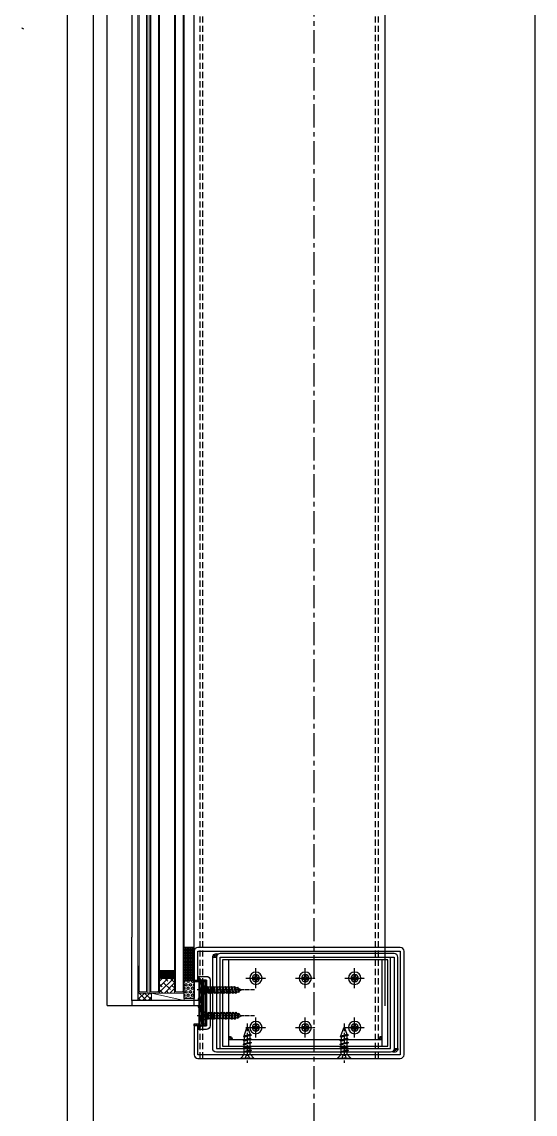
# Model space of a CAD drawing. Extents: x -3378 to 102197, y -3799 to 48702.
# Drawn here: x 90718 to 91133, y 22603 to 23489 of the extents above; entities that cross this region are included whole.
import ezdxf

# ---------------------------------------------------------------- set-up
doc = ezdxf.new("R2010")
doc.units = 0
for name, pattern in [('CEN1', [9, 6, -1, 1, -1]), ('CENTER', [2, 1.25, -0.25, 0.25, -0.25]), ('HIDDEN', [0.375, 0.25, -0.125])]:
    doc.linetypes.add(name, pattern=pattern)
for name, color, linetype in [('ARR', 6, 'Continuous'), ('BCM-DIM', 54, 'Continuous'), ('BCM-draft', 252, 'Continuous'), ('BCM-EXT', 2, 'Continuous'), ('BCM-Extu', 4, 'Continuous'), ('CENTER', 4, 'CENTER'), ('CL', 14, 'CENTER'), ('outline', 255, 'Continuous'), ('中心線 CENTER', 6, 'CENTER'), ('泡棉', 8, 'Continuous'), ('結構體 STRUCTURAL', 154, 'Continuous'), ('螺絲 固定五金 FASTENERS', 124, 'Continuous'), ('螺絲、螺栓', 4, 'Continuous'), ('視覺模型鋁擠型暫替', 4, 'Continuous'), ('金屬面材 METAL PANEL', 2, 'Continuous'), ('镀锌钢板', 3, 'Continuous'), ('隱藏線 HIDDEN', 8, 'HIDDEN')]:
    doc.layers.add(name, color=color, linetype=linetype)
doc.layers.add('BCM-GK', color=252, linetype='Continuous', lineweight=5)
doc.layers.add('BCM-GLA', color=4, linetype='Continuous', lineweight=5)
pattern_1 = [(45, (-80931.47096, -992287.45455), (-0.44194173824, 0.44194173824), [])]

# ---------------------------------------------------------------- blocks, each defined once
blk = doc.blocks.new('*u927')
at = {"layer": 'CENTER', "color": 0, "ltscale": 5}
blk.add_line((28.28, 0), (-3.62, 0), dxfattribs=at)
at = {"layer": '螺絲、螺栓', "color": 0, "linetype": 'ByBlock', "ltscale": 0.2}
for p, q in [((0.3, 5.3), (0.3, -5.3)), ((3.1, 2.5), (3.1, -2.5)), ((3.1, 2.39), (4.64, 2.39)), ((5.08, 3.15), (6.34, -3.15)), ((5.7, 2.39), (7.79, 2.39)), ((8.23, 3.15), (9.49, -3.15)), ((8.85, 2.39), (10.94, 2.39)), ((11.38, 3.15), (12.64, -3.15)), ((12, 2.39), (14.09, 2.39)), ((14.53, 3.15), (15.79, -3.15)), ((17.24, 2.39), (15.15, 2.39)), ((17.68, 3.15), (18.94, -3.15)), ((18.17, 2.61), (24.84, 0.24)), ((3.1, -2.39), (5.9, -2.39)), ((6.96, -2.39), (9.05, -2.39)), ((10.11, -2.39), (12.2, -2.39)), ((13.26, -2.39), (15.35, -2.39)), ((16.41, -2.39), (18.5, -2.39)), ((24.84, -0.23), (19.52, -2.25))]:
    blk.add_line(p, q, dxfattribs=at)
blk.add_lwpolyline([(3.1, -2.5), (0.3, -5.3), (0, -5.3), (0, 5.3), (0.3, 5.3), (3.1, 2.5)], dxfattribs=at)
blk.add_lwpolyline([(0, 1.61, -0.048054), (2.67, 0.68, -0.292428), (3.1, 0, -0.292428), (2.67, -0.68, -0.048054), (0, -1.61, -0.048054)], format="xyb", dxfattribs=at)
for points in [[(6.34, -3.15), (5.9, -2.39), (4.64, 2.39), (5.08, 3.15), (5.27, 3.15), (5.7, 2.39), (6.96, -2.39), (6.53, -3.15)], [(9.49, -3.15), (9.05, -2.39), (7.79, 2.39), (8.23, 3.15), (8.42, 3.15), (8.85, 2.39), (10.11, -2.39), (9.68, -3.15)], [(12.64, -3.15), (12.2, -2.39), (10.94, 2.39), (11.38, 3.15), (11.57, 3.15), (12, 2.39), (13.26, -2.39), (12.83, -3.15)], [(15.79, -3.15), (15.35, -2.39), (14.09, 2.39), (14.53, 3.15), (14.72, 3.15), (15.15, 2.39), (16.41, -2.39), (15.98, -3.15)], [(18.94, -3.15), (18.5, -2.39), (17.24, 2.39), (17.68, 3.15), (17.87, 3.15), (18.3, 2.39), (19.56, -2.39), (19.13, -3.15)]]:
    blk.add_lwpolyline(points, close=True, dxfattribs=at)
blk.add_arc((24.75, 0), 0.252, 292.16272, 69.4623, dxfattribs=at)
blk = doc.blocks.new('*U929')
blk.add_blockref('*u927', (0, 0))
blk = doc.blocks.new('橫料01')
at = {"layer": '視覺模型鋁擠型暫替', "linetype": 'Continuous'}
h = blk.add_hatch(dxfattribs=at)
h.set_pattern_fill('ANSI31', color=1, scale=5)
h.set_pattern_definition(pattern_1)
h.paths.add_polyline_path([(-151.5, -26.5), (-148.5, -26.5), (-151.5, -23.5)])
h = blk.add_hatch(dxfattribs=at)
h.set_pattern_fill('ANSI31', color=1, scale=5)
h.set_pattern_definition(pattern_1)
h.paths.add_polyline_path([(-151.5, -66.5), (-148.5, -63.5), (-151.5, -63.5)])
at = {"layer": '視覺模型鋁擠型暫替', "color": 1, "linetype": 'Continuous'}
for points in [[(-148.5, -26.5), (-151.5, -26.5), (-151.5, -23.5), (-148.5, -26.5)], [(-148.5, -63.5), (-151.5, -63.5), (-151.5, -66.5), (-148.5, -63.5)]]:
    blk.add_lwpolyline(points, dxfattribs=at)
at = {"layer": '視覺模型鋁擠型暫替', "color": 7, "linetype": 'Continuous'}
for centre, radius, start, end in [((7.5, -8), 3, 0, 120), ((7.5, -8), 2, 0, 109.47122), ((7.5, -8), 1, 0, 99.59407), ((-136.5, -82.01), 3, 180, 300), ((-136.5, -82.01), 2, 180, 289.47122), ((-136.5, -82.01), 1, 180, 279.59407)]:
    blk.add_arc(centre, radius, start, end, dxfattribs=at)
at = {"layer": '金屬面材 METAL PANEL'}
for points in [[(-151.5, -63.5), (-151.5, -87.01), (12.5, -87.01), (12.5, -3), (-151.49, -3), (-151.5, -26.5), (-154.5, -26.5), (-154.49, -3, -0.414128), (-151.49, 0), (12.5, 0, -0.414214), (15.5, -3), (15.5, -87.01, -0.414214), (12.5, -90.01), (-151.5, -90.01, -0.414214), (-154.5, -87.01), (-154.5, -63.5)], [(-151.5, -66.5), (-144.5, -66.5, 0.414214), (-141.5, -63.5), (-141.5, -26.5, 0.414239), (-144.5, -23.5), (-151.5, -23.5), (-148.5, -26.5), (-144.5, -26.5), (-144.5, -63.5), (-148.5, -63.5)]]:
    blk.add_lwpolyline(points, format="xyb", close=True, dxfattribs=at)
at = {"layer": '镀锌钢板'}
for points in [[(-136.5, -82.01), (-136.5, -8), (4.5, -8), (4.5, -82.01), (7.5, -82.01), (7.5, -8, 0.414214), (4.5, -5), (-136.5, -5, 0.414214), (-139.5, -8), (-139.5, -82.01)], [(10.5, -8), (10.5, -82.01, -0.414214), (7.5, -85.01), (-133.5, -85.01, -0.414214), (-136.5, -82.01), (-136.5, -8), (-133.5, -8), (-133.5, -82.01), (7.5, -82.01), (7.5, -8)]]:
    blk.add_lwpolyline(points, format="xyb", close=True, dxfattribs=at)
at = {"layer": '螺絲 固定五金 FASTENERS', "xscale": -1.000000000000002, "rotation": 90}
for p in [(-111.5, 0), (-33, 0)]:
    blk.add_blockref('*U929', p, dxfattribs=at)
blk = doc.blocks.new('*U35')
blk.add_lwpolyline([(1.22, 0.68), (2.48, 0.68, -0.398336), (3.02, 0.16, -0.027263), (3.02, -0.16, -0.398336), (2.48, -0.68), (1.22, -0.68, 0.414214), (0.68, -1.22), (0.68, -2.48, -0.398336), (0.16, -3.02, -0.027263), (-0.16, -3.02, -0.398336), (-0.68, -2.48), (-0.68, -1.22, 0.414214), (-1.22, -0.68), (-2.48, -0.68, -0.398336), (-3.02, -0.16, -0.027263), (-3.02, 0.16, -0.398336), (-2.48, 0.68), (-1.22, 0.68, 0.414214), (-0.68, 1.22), (-0.68, 2.48, -0.398336), (-0.16, 3.02, -0.027263), (0.16, 3.02, -0.398336), (0.68, 2.48), (0.68, 1.22, 0.414214)], format="xyb", close=True)
blk.add_circle((0, 0), 5)
at = {"layer": 'CL'}
for p, q in [((-8.04, 0), (8.04, 0)), ((0, 8.04), (0, -8.04))]:
    blk.add_line(p, q, dxfattribs=at)
blk = doc.blocks.new('圓孔6mm')
at = {"layer": '視覺模型鋁擠型暫替', "color": 6, "linetype": 'Continuous'}
blk.add_circle((0, 0), 3, dxfattribs=at)
at = {"layer": 'BCM-draft'}
blk.add_blockref('*U35', (0, 0), dxfattribs=at)
blk = doc.blocks.new('4t 托架')
at = {"layer": '視覺模型鋁擠型暫替', "color": 7, "linetype": 'Continuous'}
for centre, radius, start, end in [((14.5, -11.5), 1, 270, 0), ((14.5, -11.5), 2, 270, 0), ((14.5, -11.5), 3, 270, 0), ((138.5, -11.5), 3, 180, 270), ((138.5, -11.5), 2, 180, 270), ((138.5, -11.5), 1, 180, 270)]:
    blk.add_arc(centre, radius, start, end, dxfattribs=at)
at = {"layer": '镀锌钢板', "color": 6, "linetype": 'Continuous'}
for p, q in [((14.5, -6.5), (14.5, -76.51)), ((138.5, -76.51), (138.5, -6.5)), ((138.5, -11.5), (14.5, -11.5))]:
    blk.add_line(p, q, dxfattribs=at)
blk.add_lwpolyline([(9.5, -6.5), (143.5, -6.5), (143.5, -76.51), (9.5, -76.51)], close=True, dxfattribs=at)
at = {"layer": '視覺模型鋁擠型暫替', "linetype": 'Continuous'}
for p in [(36.5, -21.5), (76.5, -21.5), (116.5, -21.5), (36.5, -61.51), (76.5, -61.51), (116.5, -61.51)]:
    blk.add_blockref('圓孔6mm', p, dxfattribs=at)
blk = doc.blocks.new('A$C4E2A2353')
at = {"layer": 'ARR', "color": 0, "linetype": 'CEN1', "ltscale": 0.5}
blk.add_line((42.86, 0), (-3.62, 0), dxfattribs=at)
at = {"layer": 'ARR', "color": 0, "linetype": 'ByBlock', "ltscale": 0.3}
for p, q in [((0.3, -5.3), (0.3, 5.3)), ((3.1, -2.5), (3.1, 2.5)), ((4.38, 2.15), (3.1, 2.15)), ((3.1, 1.24), (3.82, -2.16)), ((4.71, 2.87), (4.38, 2.15)), ((4.38, 2.15), (5.3, -2.16)), ((4.43, 1.96), (5.34, -2.36)), ((5.34, 2.15), (4.71, 2.87)), ((4.71, 2.87), (5.93, -2.88)), ((4.89, 2.06), (5.8, -2.26)), ((6.82, 2.15), (5.34, 2.15)), ((5.34, 2.15), (6.26, -2.16)), ((5.34, 2.15), (6.26, -2.16)), ((7.15, 2.87), (6.82, 2.15)), ((6.82, 2.15), (7.74, -2.16)), ((6.86, 1.96), (7.78, -2.36)), ((7.78, 2.15), (7.15, 2.87)), ((7.15, 2.87), (8.37, -2.88)), ((7.32, 2.06), (8.24, -2.26)), ((9.26, 2.15), (7.78, 2.15)), ((7.78, 2.15), (8.7, -2.16)), ((7.78, 2.15), (8.7, -2.16)), ((9.59, 2.87), (9.26, 2.15)), ((9.26, 2.15), (10.17, -2.16)), ((9.3, 1.96), (10.21, -2.36)), ((10.22, 2.15), (9.59, 2.87)), ((9.59, 2.87), (10.81, -2.88)), ((9.76, 2.06), (10.67, -2.26)), ((11.7, 2.15), (10.22, 2.15)), ((10.22, 2.15), (11.13, -2.16)), ((10.22, 2.15), (11.13, -2.16)), ((12.02, 2.87), (11.7, 2.15)), ((11.7, 2.15), (12.61, -2.16)), ((11.74, 1.96), (12.65, -2.36)), ((12.66, 2.15), (12.02, 2.87)), ((12.02, 2.87), (13.24, -2.88)), ((12.2, 2.06), (13.11, -2.26)), ((14.13, 2.15), (12.66, 2.15)), ((12.66, 2.15), (13.57, -2.16)), ((12.66, 2.15), (13.57, -2.16)), ((14.46, 2.87), (14.13, 2.15)), ((14.13, 2.15), (15.05, -2.16)), ((14.18, 1.96), (15.09, -2.36)), ((15.09, 2.15), (14.46, 2.87)), ((14.46, 2.87), (15.68, -2.88)), ((14.64, 2.06), (15.55, -2.26)), ((16.57, 2.15), (15.09, 2.15)), ((15.09, 2.15), (16.01, -2.16)), ((15.09, 2.15), (16.01, -2.16)), ((16.9, 2.87), (16.57, 2.15)), ((16.57, 2.15), (17.49, -2.16)), ((16.61, 1.96), (17.53, -2.36)), ((17.53, 2.15), (16.9, 2.87)), ((16.9, 2.87), (18.12, -2.88)), ((17.07, 2.06), (17.99, -2.26)), ((19.01, 2.15), (17.53, 2.15)), ((17.53, 2.15), (18.45, -2.16)), ((17.53, 2.15), (18.45, -2.16)), ((19.34, 2.87), (19.01, 2.15)), ((19.01, 2.15), (19.92, -2.16)), ((19.05, 1.96), (19.96, -2.36)), ((19.97, 2.15), (19.34, 2.87)), ((19.34, 2.87), (20.56, -2.88)), ((19.51, 2.06), (20.42, -2.26)), ((21.45, 2.15), (19.97, 2.15)), ((19.97, 2.15), (20.88, -2.16)), ((19.97, 2.15), (20.88, -2.16)), ((21.77, 2.87), (21.45, 2.15)), ((21.77, 2.87), (21.45, 2.15)), ((21.45, 2.15), (22.36, -2.16)), ((21.45, 2.15), (22.36, -2.16)), ((21.49, 1.96), (22.4, -2.36)), ((21.49, 1.96), (22.4, -2.36)), ((22.41, 2.15), (21.77, 2.87)), ((21.77, 2.87), (22.99, -2.88)), ((22.41, 2.15), (21.77, 2.87)), ((21.77, 2.87), (22.99, -2.88)), ((21.95, 2.06), (22.86, -2.26)), ((21.95, 2.06), (22.86, -2.26)), ((23.88, 2.15), (22.41, 2.15)), ((22.41, 2.15), (23.32, -2.16)), ((23.88, 2.15), (22.41, 2.15)), ((22.41, 2.15), (23.32, -2.16)), ((22.41, 2.15), (23.32, -2.16)), ((22.41, 2.15), (23.32, -2.16)), ((24.21, 2.87), (23.88, 2.15)), ((24.21, 2.87), (23.88, 2.15)), ((23.88, 2.15), (24.8, -2.16)), ((23.88, 2.15), (24.8, -2.16)), ((23.93, 1.96), (24.84, -2.36)), ((23.93, 1.96), (24.84, -2.36)), ((24.84, 2.15), (24.21, 2.87)), ((24.21, 2.87), (25.43, -2.88)), ((24.84, 2.15), (24.21, 2.87)), ((24.21, 2.87), (25.43, -2.88)), ((24.38, 2.06), (25.3, -2.26)), ((24.38, 2.06), (25.3, -2.26)), ((26.32, 2.15), (24.84, 2.15)), ((24.84, 2.15), (25.76, -2.16)), ((26.32, 2.15), (24.84, 2.15)), ((24.84, 2.15), (25.76, -2.16)), ((24.84, 2.15), (25.76, -2.16)), ((24.84, 2.15), (25.76, -2.16)), ((26.65, 2.87), (26.32, 2.15)), ((26.65, 2.87), (26.32, 2.15)), ((26.32, 2.15), (27.24, -2.16)), ((26.32, 2.15), (27.24, -2.16)), ((26.36, 1.96), (27.28, -2.36)), ((26.36, 1.96), (27.28, -2.36)), ((27.28, 2.15), (26.65, 2.87)), ((26.65, 2.87), (27.87, -2.88)), ((27.28, 2.15), (26.65, 2.87)), ((26.65, 2.87), (27.87, -2.88)), ((26.82, 2.06), (27.74, -2.26)), ((26.82, 2.06), (27.74, -2.26)), ((28.91, 1.45), (27.28, 2.15)), ((27.28, 2.15), (28.19, -2.16)), ((27.28, 2.15), (28.19, -2.16)), ((27.28, 2.15), (28.19, -2.16)), ((27.28, 2.15), (28.19, -2.16)), ((29.24, 2.17), (28.91, 1.45)), ((28.91, 1.45), (29.52, -1.46)), ((29.96, 0.99), (29.24, 2.17)), ((29.24, 2.17), (30.16, -2.18)), ((32.25, 0), (29.96, 1.25)), ((29.96, 0.99), (30.39, -1)), ((32.26, 0), (32.25, 0)), ((3.1, -1.02), (3.49, -2.88)), ((3.1, -2.44), (3.49, -2.88)), ((3.49, -2.88), (3.82, -2.16)), ((3.82, -2.16), (5.3, -2.16)), ((5.3, -2.16), (5.93, -2.88)), ((5.93, -2.88), (6.26, -2.16)), ((6.26, -2.16), (7.74, -2.16)), ((7.74, -2.16), (8.37, -2.88)), ((8.37, -2.88), (8.7, -2.16)), ((8.7, -2.16), (10.17, -2.16)), ((10.17, -2.16), (10.81, -2.88)), ((10.81, -2.88), (11.13, -2.16)), ((11.13, -2.16), (12.61, -2.16)), ((12.61, -2.16), (13.24, -2.88)), ((13.24, -2.88), (13.57, -2.16)), ((13.57, -2.16), (15.05, -2.16)), ((15.05, -2.16), (15.68, -2.88)), ((15.68, -2.88), (16.01, -2.16)), ((16.01, -2.16), (17.49, -2.16)), ((17.49, -2.16), (18.12, -2.88)), ((18.12, -2.88), (18.45, -2.16)), ((18.45, -2.16), (19.92, -2.16)), ((19.92, -2.16), (20.56, -2.88)), ((20.56, -2.88), (20.88, -2.16)), ((20.88, -2.16), (22.36, -2.16)), ((22.36, -2.16), (22.99, -2.88)), ((22.36, -2.16), (22.99, -2.88)), ((22.99, -2.88), (23.32, -2.16)), ((22.99, -2.88), (23.32, -2.16)), ((23.32, -2.16), (24.8, -2.16)), ((23.32, -2.16), (24.8, -2.16)), ((24.8, -2.16), (25.43, -2.88)), ((24.8, -2.16), (25.43, -2.88)), ((25.43, -2.88), (25.76, -2.16)), ((25.43, -2.88), (25.76, -2.16)), ((25.76, -2.16), (27.24, -2.16)), ((25.76, -2.16), (27.24, -2.16)), ((27.24, -2.16), (27.87, -2.88)), ((27.24, -2.16), (27.87, -2.88)), ((27.87, -2.88), (28.19, -2.16)), ((27.87, -2.88), (28.19, -2.16)), ((28.19, -2.16), (29.52, -1.46)), ((29.52, -1.46), (30.16, -2.18)), ((30.16, -2.18), (30.39, -1)), ((30.39, -1), (32.25, -0.01)), ((32.25, -0.01), (32.26, 0))]:
    blk.add_line(p, q, dxfattribs=at)
blk.add_lwpolyline([(3.1, 2.5), (0.3, 5.3), (0, 5.3), (0, -5.3), (0.3, -5.3), (3.1, -2.5)], dxfattribs=at)
blk.add_lwpolyline([(0, -1.61, 0.048054), (2.67, -0.68, 0.292428), (3.1, 0, 0.292428), (2.67, 0.68, 0.048054), (0, 1.61, 0.048054)], format="xyb", dxfattribs=at)
blk = doc.blocks.new('*U920')
at = {"layer": '螺絲、螺栓', "color": 0, "linetype": 'ByBlock', "xscale": -1, "rotation": 180}
blk.add_blockref('A$C4E2A2353', (0, 0), dxfattribs=at)
blk = doc.blocks.new('玻璃飾條03')
at = {"layer": '視覺模型鋁擠型暫替', "color": 2, "linetype": 'Continuous'}
for centre, radius, start, end in [((56.5, 0), 3, 90, 180), ((56.5, 0), 2.5, 90, 180), ((56.5, 0), 2, 90, 180), ((56.5, 0), 1.5, 90, 180), ((56.5, 0), 1, 90, 180), ((56.5, -4), 3, 180, 270), ((56.5, -4), 2.5, 180, 270), ((56.5, -4), 2, 180, 270), ((56.5, -4), 1.5, 180, 270), ((56.5, -4), 1, 180, 270)]:
    blk.add_arc(centre, radius, start, end, dxfattribs=at)
at = {"layer": '金屬面材 METAL PANEL', "linetype": 'Continuous'}
for points in [[(56.5, -19), (60.5, -19), (60.5, 15), (56.5, 15)], [(0, -4), (56.5, -4), (56.5, 0), (0, 0)]]:
    blk.add_lwpolyline(points, close=True, dxfattribs=at)
at = {"layer": '螺絲 固定五金 FASTENERS', "xscale": -1, "rotation": 180}
blk.add_blockref('*U920', (56.5, 8.5), dxfattribs=at)
at = {"layer": '螺絲 固定五金 FASTENERS'}
blk.add_blockref('*U920', (56.5, -12.5), dxfattribs=at)
blk = doc.blocks.new('下端橫料')
h = blk.add_hatch()
h.set_pattern_fill('ANSI31', color=9, scale=10, angle=45, style=0)
h.set_pattern_definition([(90, (-64563.3798, -611643.4237), (-1.25, 1e-15), [])])
h.paths.add_polyline_path([(-154.5, 21.01), (-144.5, 21.01), (-144.5, -15.99), (-154.5, -15.99), (-154.5, -14.49), (-150.5, -14.49), (-150.5, 19.51), (-154.5, 19.51)])
at = {"layer": 'BCM-DIM', "linetype": 'Continuous'}
h = blk.add_hatch(dxfattribs=at)
h.set_pattern_fill('ANSI37', color=256, scale=10, angle=45)
h.set_pattern_definition([(90, (-95148.2913, -997814.4785), (-1.25, 0), []), (180, (-95148.2913, -997814.4785), (-1e-16, -1.25), [])])
h.paths.add_polyline_path([(-154.61, 47.52), (-162.61, 47.52), (-162.61, 21.01), (-154.61, 21.01)])
at = {"layer": 'BCM-Extu', "linetype": 'ByBlock'}
h = blk.add_hatch(dxfattribs=at)
h.set_pattern_fill('DOTS', color=8, scale=15, angle=90, style=0)
h.set_pattern_definition([(90, (374.4122, 2792.6792), (-0.9375, 0.46875), [0, -0.9375])])
h.paths.add_polyline_path([(-181.43, 23.01), (-182, 24.55), (-182, 28.01), (-171, 28.01), (-171, 24.55), (-171.57, 23.01)])
at = {"layer": 'BCM-GK', "linetype": 'ByBlock'}
h = blk.add_hatch(dxfattribs=at)
h.set_pattern_fill('ANSI38', color=256, angle=180)
h.set_pattern_definition([(225, (1299193.2597, -122128.5923), (2.24506403, -2.24506403), []), (315, (1299193.2597, -122128.5923), (6.735192091, -2.24506403), [7.9375, -4.7625])])
h.paths.add_polyline_path([(-171.22, 22.51), (-170.5, 24.46), (-170.5, 10.51), (-182.5, 10.51), (-182.5, 24.46), (-181.77, 22.51)])
h = blk.add_hatch(dxfattribs=at)
h.set_pattern_fill('ANSI37', color=256, angle=-180)
h.set_pattern_definition([(225, (-459917.4386, 114409.8176), (2.24506403, -2.24506403), []), (315, (-459917.4386, 114409.8176), (2.24506403, 2.24506403), [])])
h.paths.add_polyline_path([(-200, 4.51), (-189, 4.51), (-189, 10.51), (-199, 10.51), (-200, 11.51)])
at = {"layer": '泡棉'}
h = blk.add_hatch(dxfattribs=at)
h.set_pattern_fill('HEX', color=256, scale=0.3, angle=90)
h.set_pattern_definition([(90, (0.0001, -35.6512), (-1.649778, 1e-16), [0.9525, -1.905]), (210, (0.0001, -35.6512), (0.824889, -1.42875), [0.9525, -1.905]), (150, (0.0001, -34.6987), (-0.824889, -1.42875), [0.9525, -1.905])])
h.paths.add_polyline_path([(-154.5, 21.01), (-162.5, 21.01), (-162.5, 6.01), (-154.5, 6.01)])
at = {"color": 6, "linetype": 'Continuous'}
blk.add_lwpolyline([(-154.5, 21.01), (-144.5, 21.01), (-144.5, -15.99), (-154.5, -15.99), (-154.5, -14.49), (-150.5, -14.49), (-150.5, 19.51), (-154.5, 19.51)], close=True, dxfattribs=at)
at = {"layer": 'BCM-DIM', "linetype": 'Continuous'}
for p, q in [((-154.61, 47.51), (-162.61, 47.51)), ((-154.61, 21.01), (-162.61, 21.01))]:
    blk.add_line(p, q, dxfattribs=at)
at = {"layer": 'BCM-EXT', "color": 8}
blk.add_lwpolyline([(-200, 32.68), (-200, 4.51)], dxfattribs=at)
at = {"layer": 'BCM-Extu', "color": 8, "linetype": 'ByBlock'}
for points in [[(-170.5, 24.46), (-170.5, 28.51), (-182.5, 28.51), (-182.5, 24.46), (-181.77, 22.51), (-171.22, 22.51)], [(-171.57, 23.01), (-181.43, 23.01), (-182, 24.55), (-182, 28.01), (-171, 28.01), (-171, 24.55)]]:
    blk.add_lwpolyline(points, close=True, dxfattribs=at)
at = {"layer": 'BCM-GK', "linetype": 'ByBlock'}
for points in [[(-170.5, 10.51), (-170.5, 22.51), (-182.5, 22.51), (-182.5, 10.51)], [(-189, 10.51), (-162.5, 10.51), (-162.5, 4.51), (-189, 4.51)]]:
    blk.add_lwpolyline(points, close=True, dxfattribs=at)
at = {"layer": 'BCM-GK'}
blk.add_lwpolyline([(-200, 4.51), (-189, 4.51), (-189, 10.51), (-199, 10.51), (-200, 11.51), (-200, 4.51)], dxfattribs=at)
at = {"layer": 'BCM-GK', "linetype": 'ByBlock'}
blk.add_lwpolyline([(-189, 10.51), (-162.5, 4.51)], dxfattribs=at)
at = {"layer": 'BCM-GLA', "linetype": 'ByBlock'}
for points in [[(-200, 55.81), (-200, 11.51), (-199, 10.51), (-192, 10.51), (-192, 55.81)], [(-182.5, 55.81), (-182.5, 11.51), (-183.5, 10.51), (-190.5, 10.51), (-190.5, 55.81)], [(-162.5, 55.81), (-162.5, 11.51), (-163.5, 10.51), (-170.5, 10.51), (-170.5, 55.81)]]:
    blk.add_lwpolyline(points, dxfattribs=at)
at = {"layer": 'BCM-GLA', "color": 5, "linetype": 'ByBlock'}
for points in [[(-199, 55.81), (-199, 11.92), (-198.59, 11.51), (-193, 11.51), (-193, 55.81)], [(-183.5, 55.81), (-183.5, 11.92), (-183.91, 11.51), (-189.5, 11.51), (-189.5, 55.81)], [(-163.5, 55.81), (-163.5, 11.92), (-163.91, 11.51), (-169.5, 11.51), (-169.5, 55.81)]]:
    blk.add_lwpolyline(points, dxfattribs=at)
at = {"layer": '泡棉'}
blk.add_lwpolyline([(-154.5, 6.01), (-162.5, 6.01), (-162.5, 21.01), (-154.5, 21.01)], close=True, dxfattribs=at)
at = {"layer": '金屬面材 METAL PANEL'}
for p, q in [((-225, 0.51), (-225, 55.81)), ((-205, 4.51), (-205, 55.81)), ((-225, 0.51), (-205, 0.51))]:
    blk.add_line(p, q, dxfattribs=at)
at = {"layer": '視覺模型鋁擠型暫替', "linetype": 'Continuous', "xscale": -1, "rotation": 180}
for name, p in [('橫料01', (0, -42.49)), ('4t 托架', (-141, -38.99))]:
    blk.add_blockref(name, p, dxfattribs=at)
at = {"layer": '視覺模型鋁擠型暫替', "linetype": 'Continuous'}
blk.add_blockref('玻璃飾條03', (-205, 4.51), dxfattribs=at)

msp = doc.modelspace()

# ---------------------------------------------------------------- linework, layer by layer
at = {"layer": 'BCM-GLA', "linetype": 'ByBlock', "elevation": 0}
for points in [[(90811.701, 22746.4), (90811.701, 23529.586), (90812.701, 23530.586), (90819.701, 23530.586), (90819.701, 22746.4)], [(90829.201, 22746.4), (90829.201, 23529.586), (90828.201, 23530.586), (90821.201, 23530.586), (90821.201, 22746.4)], [(90849.201, 22746.4), (90849.201, 23529.586), (90848.201, 23530.586), (90841.201, 23530.586), (90841.201, 22746.4)]]:
    msp.add_lwpolyline(points, dxfattribs=at)
at = {"layer": 'BCM-GLA', "color": 5, "linetype": 'ByBlock', "elevation": 0}
for points in [[(90812.701, 22746.4), (90812.701, 23529.172), (90813.116, 23529.586), (90818.701, 23529.586), (90818.701, 22746.4)], [(90828.201, 22746.4), (90828.201, 23529.172), (90827.787, 23529.586), (90822.201, 23529.586), (90822.201, 22746.4)], [(90848.201, 22746.4), (90848.201, 23529.172), (90847.787, 23529.586), (90842.201, 23529.586), (90842.201, 22746.4)]]:
    msp.add_lwpolyline(points, dxfattribs=at)
at = {"layer": 'outline', "color": 165, "linetype": 'Continuous'}
for p in [(90717.898, 23483.533, 0), (90717.906, 23483.51, 0)]:
    msp.add_line(p, (90718.847, 23483.084, 0), dxfattribs=at)
msp.add_arc((90717.812, 23483.353, 0), 0.2, 64.639595, 154.639595, dxfattribs=at)
at = {"layer": 'outline', "color": 165, "linetype": 'Continuous', "extrusion": (0, 0, -1)}
msp.add_ellipse((90717.819, 23483.333, 0), major_axis=(-0.188, -0.067), ratio=0.9665618, start_param=0.7855505, end_param=2.3560422, dxfattribs=at)
at = {"layer": '中心線 CENTER', "ltscale": 15}
msp.add_line((90954.403, 20943.085, 0), (90954.403, 34870.216, 0), dxfattribs=at)
at = {"layer": '結構體 STRUCTURAL'}
for p, q in [((90754.403, 33243.085, 0), (90754.403, 21180.095)), ((90775.403, 33243.085, 0), (90775.403, 21180.095)), ((91133.403, 21180.095), (91133.403, 33243.085, 0))]:
    msp.add_line(p, q, dxfattribs=at)
at = {"layer": '金屬面材 METAL PANEL', "elevation": 0}
for points in [[(90857.201, 22690.586), (90857.201, 24228.085), (91011.701, 24228.085), (91011.702, 22690.586)], [(90857.201, 23315.452), (90857.201, 24228.085), (90936.701, 24228.085)], [(91011.701, 24168.085), (91011.701, 23315.453)], [(90786.701, 22746.4), (90786.701, 23540.586), (90806.701, 23540.586), (90806.701, 22746.4)]]:
    msp.add_lwpolyline(points, dxfattribs=at)
at = {"layer": '隱藏線 HIDDEN', "linetype": 'HIDDEN', "ltscale": 20}
for p, q in [((90861.701, 24228.081), (90861.701, 22648.095, 0)), ((90864.001, 24228.081), (90864.001, 22648.095, 0)), ((91003.901, 24228.081), (91003.901, 22648.095, 0)), ((91006.201, 24228.081), (91006.201, 22648.095, 0))]:
    msp.add_line(p, q, dxfattribs=at)

# ---------------------------------------------------------------- block references
at = {"layer": '金屬面材 METAL PANEL', "linetype": 'Continuous'}
msp.add_blockref('下端橫料', (91011.701, 22690.586, 0), dxfattribs=at)

doc.saveas('drawing.dxf')
